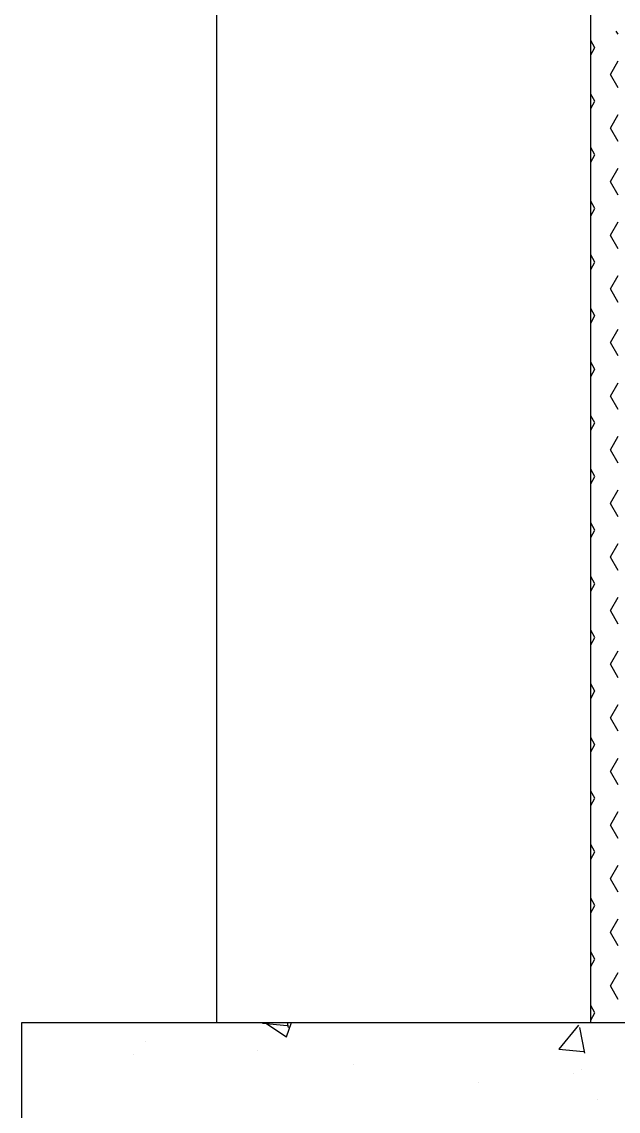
# Model space of a CAD drawing. Header units: metres. Extents: x 75088 to 75192, y -5136 to -5050.
# Drawn here: x 75128.251 to 75128.618, y -5054.843 to -5054.173 of the extents above; entities that cross this region are included whole.
import ezdxf

# ---------------------------------------------------------------- set-up
doc = ezdxf.new("R2010")
doc.units = ezdxf.units.M
doc.header["$MEASUREMENT"] = 0

# ---------------------------------------------------------------- blocks, each defined once
blk = doc.blocks.new('RH')
for p, q in [((33510.456, -6301.24083), (33510.456, -6300.15083)), ((33510.226, -6301.24083), (33510.226, -6300.24083)), ((33510.47287, -6300.63275), (33510.47176, -6300.63083)), ((33510.45858, -6300.641), (33510.456, -6300.63652)), ((33510.456, -6300.64548), (33510.45862, -6300.64094)), ((33510.46814, -6300.65743), (33510.47291, -6300.64919)), ((33510.47287, -6300.66575), (33510.46811, -6300.6575)), ((33510.45858, -6300.674), (33510.456, -6300.66951)), ((33510.456, -6300.67848), (33510.45862, -6300.67393)), ((33510.46814, -6300.69043), (33510.47291, -6300.68218)), ((33510.47287, -6300.69874), (33510.46811, -6300.6905)), ((33510.45858, -6300.70699), (33510.456, -6300.70251)), ((33510.456, -6300.71147), (33510.45862, -6300.70693)), ((33510.46814, -6300.72343), (33510.47291, -6300.71518)), ((33510.47287, -6300.73174), (33510.46811, -6300.72349)), ((33510.45858, -6300.73999), (33510.456, -6300.73551)), ((33510.456, -6300.74447), (33510.45862, -6300.73992)), ((33510.46814, -6300.75642), (33510.47291, -6300.74817)), ((33510.47287, -6300.76474), (33510.46811, -6300.75649)), ((33510.45858, -6300.77298), (33510.456, -6300.7685)), ((33510.456, -6300.77746), (33510.45862, -6300.77292)), ((33510.46814, -6300.78942), (33510.47291, -6300.78117)), ((33510.47287, -6300.79773), (33510.46811, -6300.78948)), ((33510.45858, -6300.80598), (33510.456, -6300.8015)), ((33510.456, -6300.81046), (33510.45862, -6300.80591)), ((33510.46814, -6300.82241), (33510.47291, -6300.81416)), ((33510.47287, -6300.83073), (33510.46811, -6300.82248)), ((33510.45858, -6300.83898), (33510.456, -6300.83449)), ((33510.456, -6300.84345), (33510.45862, -6300.83891)), ((33510.46814, -6300.85541), (33510.47291, -6300.84716)), ((33510.47287, -6300.86372), (33510.46811, -6300.85547)), ((33510.45858, -6300.87197), (33510.456, -6300.86749)), ((33510.456, -6300.87645), (33510.45862, -6300.87191)), ((33510.46814, -6300.8884), (33510.47291, -6300.88015)), ((33510.47287, -6300.89672), (33510.46811, -6300.88847)), ((33510.45858, -6300.90497), (33510.456, -6300.90048)), ((33510.456, -6300.90945), (33510.45862, -6300.9049)), ((33510.46814, -6300.9214), (33510.47291, -6300.91315)), ((33510.47287, -6300.92971), (33510.46811, -6300.92146)), ((33510.45858, -6300.93796), (33510.456, -6300.93348)), ((33510.456, -6300.94244), (33510.45862, -6300.9379)), ((33510.46814, -6300.95439), (33510.47291, -6300.94615)), ((33510.47287, -6300.96271), (33510.46811, -6300.95446)), ((33510.45858, -6300.97096), (33510.456, -6300.96647)), ((33510.456, -6300.97544), (33510.45862, -6300.97089)), ((33510.46814, -6300.98739), (33510.47291, -6300.97914)), ((33510.47287, -6300.9957), (33510.46811, -6300.98746)), ((33510.45858, -6301.00395), (33510.456, -6300.99947)), ((33510.456, -6301.00843), (33510.45862, -6301.00389)), ((33510.46814, -6301.02039), (33510.47291, -6301.01214)), ((33510.47287, -6301.0287), (33510.46811, -6301.02045)), ((33510.45858, -6301.03695), (33510.456, -6301.03247)), ((33510.456, -6301.04143), (33510.45862, -6301.03688)), ((33510.46814, -6301.05338), (33510.47291, -6301.04513)), ((33510.47287, -6301.0617), (33510.46811, -6301.05345)), ((33510.45858, -6301.06994), (33510.456, -6301.06546)), ((33510.456, -6301.07442), (33510.45862, -6301.06988)), ((33510.46814, -6301.08638), (33510.47291, -6301.07813)), ((33510.47287, -6301.09469), (33510.46811, -6301.08644)), ((33510.45858, -6301.10294), (33510.456, -6301.09846)), ((33510.456, -6301.10742), (33510.45862, -6301.10287)), ((33510.46814, -6301.11937), (33510.47291, -6301.11112)), ((33510.47287, -6301.12769), (33510.46811, -6301.11944)), ((33510.45858, -6301.13594), (33510.456, -6301.13145)), ((33510.456, -6301.14041), (33510.45862, -6301.13587)), ((33510.46814, -6301.15237), (33510.47291, -6301.14412)), ((33510.47287, -6301.16068), (33510.46811, -6301.15243)), ((33510.45858, -6301.16893), (33510.456, -6301.16445)), ((33510.456, -6301.17341), (33510.45862, -6301.16887)), ((33510.46814, -6301.18536), (33510.47291, -6301.17711)), ((33510.47287, -6301.19368), (33510.46811, -6301.18543)), ((33510.45858, -6301.20193), (33510.456, -6301.19744)), ((33510.456, -6301.20641), (33510.45862, -6301.20186)), ((33510.46814, -6301.21836), (33510.47291, -6301.21011)), ((33510.47287, -6301.22667), (33510.46811, -6301.21842)), ((33510.45858, -6301.23492), (33510.456, -6301.23044)), ((33510.456, -6301.2394), (33510.45862, -6301.23486)), ((33510.106, -6301.24083), (33511.386, -6301.24083)), ((33510.106, -6301.36083), (33510.106, -6301.24083)), ((33510.25413, -6301.24139), (33510.26931, -6301.24272)), ((33510.25437, -6301.24129), (33510.25476, -6301.24083)), ((33510.25612, -6301.24099), (33510.25653, -6301.24083)), ((33510.2562, -6301.24124), (33510.26883, -6301.24976)), ((33510.26894, -6301.24969), (33510.27192, -6301.24083)), ((33510.2701, -6301.24393), (33510.26953, -6301.24083)), ((33510.43656, -6301.25723), (33510.4488, -6301.24264)), ((33510.45229, -6301.25987), (33510.44935, -6301.24395)), ((33510.18185, -6301.25287), (33510.18185, -6301.25287)), ((33510.17443, -6301.26078), (33510.17443, -6301.26078)), ((33510.2509, -6301.25797), (33510.2509, -6301.25797)), ((33510.43631, -6301.25733), (33510.45149, -6301.25866)), ((33510.31002, -6301.26651), (33510.31002, -6301.26651)), ((33510.44562, -6301.27224), (33510.44562, -6301.27224)), ((33510.45036, -6301.26975), (33510.45036, -6301.26975)), ((33510.38678, -6301.27812), (33510.38678, -6301.27812)), ((33510.45989, -6301.28831), (33510.45989, -6301.28831))]:
    blk.add_line(p, q)

msp = doc.modelspace()

# ---------------------------------------------------------------- block references
msp.add_blockref('RH', (41618.14513, 1246.45231))

doc.saveas('drawing.dxf')
